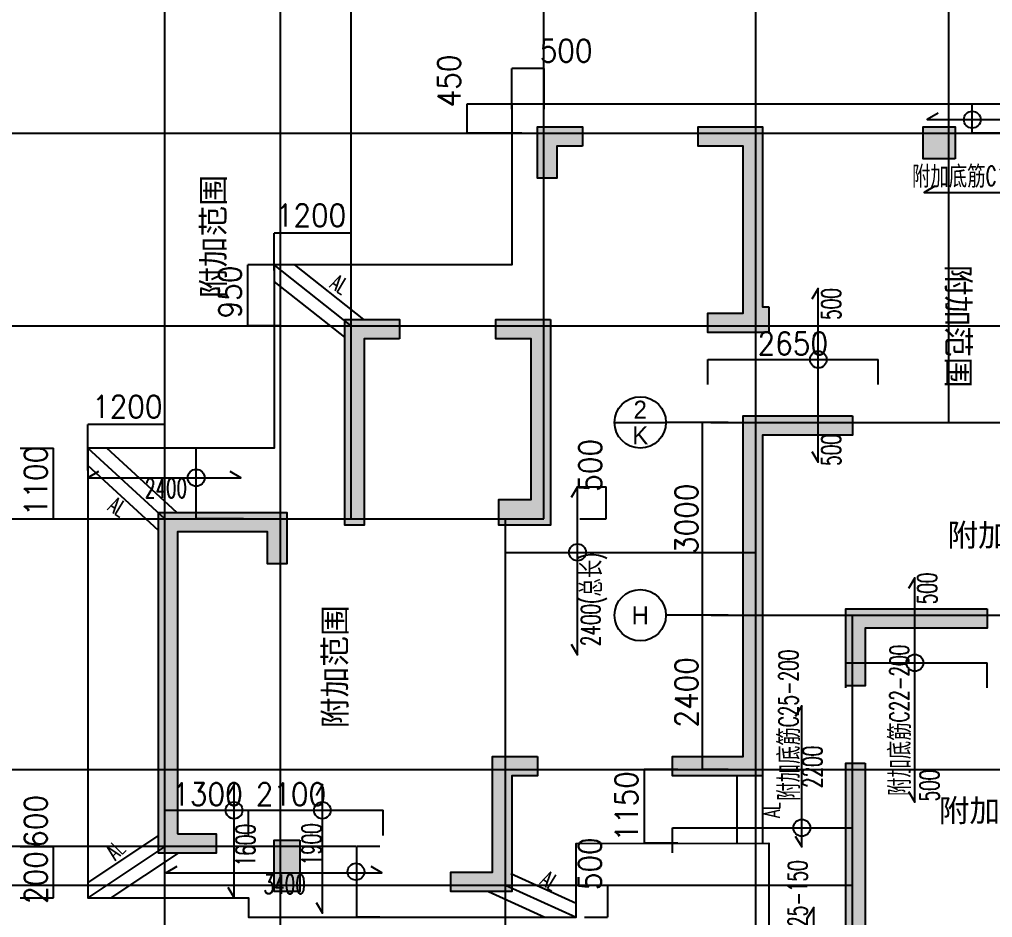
# Model space of a CAD drawing. Extents: x 628064 to 789462, y -248497 to 145317.
# Drawn here: x 667534 to 682678, y -58860 to -44885 of the extents above; entities that cross this region are included whole.
import ezdxf
from ezdxf.enums import TextEntityAlignment as Align

# ---------------------------------------------------------------- set-up
doc = ezdxf.new("R2010")
doc.units = 0
doc.header["$LTSCALE"] = 100
for name, color, linetype in [('1508', 2, 'Continuous'), ('AXIS', 3, 'Continuous'), ('DIM', 3, 'Continuous'), ('dim-wall', 7, 'Continuous'), ('dote', 253, 'Continuous'), ('HATCH', 254, 'Continuous'), ('板底钢筋', 24, 'Continuous'), ('柱', 2, 'Continuous'), ('梁__实线', 4, 'Continuous'), ('楼板负筋文字', 7, 'Continuous'), ('砼墙', 3, 'Continuous')]:
    doc.layers.add(name, color=color, linetype=linetype)
doc.styles.add('cadreader_textstyle', font='cadreader_textstyle')
doc.styles.get("Standard").update_dxf_attribs({"font": 'standard'})
doc.dimstyles.get("Standard").update_dxf_attribs({"dimtxt": 351, "dimasz": 0.18, "dimexe": 0.18, "dimexo": 0.0625, "dimgap": 0.09, "dimtad": 0, "dimtoh": 1, "dimdec": 0, "dimzin": 0, "dimdsep": 46, "dimcen": 0.09, "dimadec": 0, "dimazin": 0, "dimtfac": 1, "dimtdec": 4, "dimtofl": 0, "dimtmove": 0, "dimatfit": 3, "dimfxl": 250, "dimtolj": 1, "dimtzin": 0, "dimarcsym": 0})

# ---------------------------------------------------------------- blocks, each defined once
blk = doc.blocks.new('*D691')
at = {"layer": 'dim-wall', "color": 0, "linetype": 'ByBlock', "lineweight": -2}
for p, q in [((668595.8094677622, -51905.81439873942), (668595.8094677622, -51186.42854049079)), ((669796.157093245, -51186.60854049079), (668595.8094677622, -51186.60854049079)), ((669796.157093245, -51905.81439873942), (669796.157093245, -51186.42854049079))]:
    blk.add_line(p, q, dxfattribs=at)
for points in [[(668595.8094677622, -51186.60854049079), (668595.9894677623, -51186.57856799544), (668595.9894677623, -51186.63851298615)], [(669796.157093245, -51186.60854049079), (669795.9770932449, -51186.63851298615), (669795.9770932449, -51186.57856799544)]]:
    blk.add_solid(points, dxfattribs=at)
at = {"layer": 'dim-wall', "color": 0, "linetype": 'Continuous', "lineweight": -2, "insert": (669212.5038615846, -50911.10854049079), "char_height": 351, "width": 807.299999999999, "attachment_point": 5}
blk.add_mtext('1200', dxfattribs=at)
blk = doc.blocks.new('*D376')
at = {"layer": 'dim-wall', "color": 0, "linetype": 'ByBlock', "lineweight": -2}
for p, q in [((677777.818468593, -56555.17645719226), (677255.8206721473, -56555.17631458044)), ((677256.0006721474, -56555.17631462961), (677256.0003579719, -57705.14351594006)), ((677777.8181544174, -57705.1436585027), (677255.8203579718, -57705.14351589088))]:
    blk.add_line(p, q, dxfattribs=at)
for points in [[(677256.0006721474, -56555.17631462961), (677256.0306445935, -56555.3563146378), (677255.9706996029, -56555.35631462143)], [(677256.0003579719, -57705.14351594006), (677255.9703855257, -57704.96351593187), (677256.0303305164, -57704.96351594824)]]:
    blk.add_solid(points, dxfattribs=at)
at = {"layer": 'dim-wall', "color": 0, "linetype": 'Continuous', "lineweight": -2, "insert": (676980.5003579719, -57130.16005786445), "char_height": 351, "width": 801.4499999999991, "attachment_point": 5, "rotation": 89.99998434657077}
blk.add_mtext('1150', dxfattribs=at)
blk = doc.blocks.new('*D111')
at = {"layer": 'dim-wall', "color": 0, "linetype": 'ByBlock', "lineweight": -2}
for p, q in [((676329.8571099519, -58355.13304905631), (676687.0943743187, -58355.13304905631)), ((676686.9143743187, -58355.13304905631), (676686.9143743187, -58855.13304905631)), ((676329.8571099519, -58855.13304905631), (676687.0943743187, -58855.13304905631))]:
    blk.add_line(p, q, dxfattribs=at)
for points in [[(676686.9143743187, -58355.13304905631), (676686.9443468141, -58355.31304905631), (676686.8844018233, -58355.31304905631)], [(676686.9143743187, -58855.13304905631), (676686.8844018233, -58854.95304905631), (676686.9443468141, -58854.95304905631)]]:
    blk.add_solid(points, dxfattribs=at)
at = {"layer": 'dim-wall', "color": 0, "linetype": 'Continuous', "lineweight": -2, "insert": (676411.4143743187, -58023.54304905631), "char_height": 351, "width": 663.0000000000007, "attachment_point": 5, "rotation": 90}
blk.add_mtext('500', dxfattribs=at)
blk = doc.blocks.new('*D161')
at = {"layer": 'dim-wall', "color": 0, "linetype": 'ByBlock', "lineweight": -2}
for p, q in [((667546.9633553554, -58355.18331181155), (668063.1335125235, -58355.4752043942)), ((668062.8405502891, -58555.23265932744), (668062.9535125523, -58355.47510260479)), ((667546.8503930923, -58554.94086853421), (668063.0205502603, -58555.23276111685))]:
    blk.add_line(p, q, dxfattribs=at)
for points in [[(668062.9535125523, -58355.47510260479), (668062.9833832534, -58355.65511952536), (668062.9234382723, -58355.65508562666)], [(668062.8405502891, -58555.23265932744), (668062.810679588, -58555.05264240687), (668062.8706245691, -58555.05267630557)]]:
    blk.add_solid(points, dxfattribs=at)
at = {"layer": 'dim-wall', "color": 0, "linetype": 'Continuous', "lineweight": -2, "insert": (667787.6410696631, -58237.02136576737), "char_height": 351, "width": 663.0000000000007, "attachment_point": 5, "rotation": 89.96759942231876}
blk.add_mtext('200', dxfattribs=at)
blk = doc.blocks.new('*D107')
at = {"layer": 'dim-wall', "color": 0, "linetype": 'ByBlock', "lineweight": -2}
for p, q in [((667547.1119663201, -57755.21015656804), (668063.3585747443, -57755.3380287972)), ((668063.0299637933, -58355.31111959293), (668063.1785747499, -57755.33798421192)), ((667546.9633553636, -58355.18329194904), (668063.2099637878, -58355.31116417821))]:
    blk.add_line(p, q, dxfattribs=at)
for points in [[(668063.1785747499, -57755.33798421192), (668063.208502659, -57755.51799163047), (668063.1485576702, -57755.51797678234)], [(668063.0299637933, -58355.31111959293), (668063.0000358842, -58355.13111217439), (668063.059980873, -58355.13112702252)]]:
    blk.add_solid(points, dxfattribs=at)
at = {"layer": 'dim-wall', "color": 0, "linetype": 'Continuous', "lineweight": -2, "insert": (667787.7027244469, -57363.72253112508), "char_height": 351, "width": 651.2999999999993, "attachment_point": 5, "rotation": 89.98580806386043}
blk.add_mtext('600', dxfattribs=at)
blk = doc.blocks.new('*D455')
at = {"layer": 'dim-wall', "color": 0, "linetype": 'ByBlock', "lineweight": -2}
for p, q in [((675353.5564966145, -46205.52453195443), (674495.7835977152, -46205.52453195443)), ((674495.9635977153, -46205.52453195443), (674495.9635977153, -46655.52453195443)), ((675353.5564966145, -46655.52453195443), (674495.7835977152, -46655.52453195443))]:
    blk.add_line(p, q, dxfattribs=at)
for points in [[(674495.9635977153, -46205.52453195443), (674495.9935702106, -46205.70453195443), (674495.9336252199, -46205.70453195443)], [(674495.9635977153, -46655.52453195443), (674495.9336252199, -46655.34453195443), (674495.9935702106, -46655.34453195443)]]:
    blk.add_solid(points, dxfattribs=at)
at = {"layer": 'dim-wall', "color": 0, "linetype": 'Continuous', "lineweight": -2, "insert": (674220.4635977153, -45843.08453195442), "char_height": 351, "width": 674.6999999999998, "attachment_point": 5, "rotation": 90}
blk.add_mtext('450', dxfattribs=at)
blk = doc.blocks.new('*D528')
at = {"layer": 'dim-wall', "color": 0, "linetype": 'ByBlock', "lineweight": -2}
for p, q in [((671496.4723600325, -48791.00539571641), (671496.4728582031, -48208.75071675449)), ((672696.1441475337, -48208.93174317985), (671496.4728580491, -48208.93071675449)), ((672696.1436495171, -48791.00642214177), (672696.1441476877, -48208.75174317985))]:
    blk.add_line(p, q, dxfattribs=at)
for points in [[(671496.4728580491, -48208.93071675449), (671496.6528580748, -48208.90074441313), (671496.6528580234, -48208.96068940386)], [(672696.1441475337, -48208.93174317985), (672695.964147508, -48208.9617155212), (672695.9641475594, -48208.90177053048)]]:
    blk.add_solid(points, dxfattribs=at)
at = {"layer": 'dim-wall', "color": 0, "linetype": 'Continuous', "lineweight": -2, "insert": (672071.6797176767, -47933.43071675405), "char_height": 351, "width": 807.299999999999, "attachment_point": 5, "rotation": 359.9999509783709}
blk.add_mtext('1200', dxfattribs=at)
blk = doc.blocks.new('*D213')
at = {"layer": 'dim-wall', "color": 0, "linetype": 'ByBlock', "lineweight": -2}
for p, q in [((671600.518737871, -48704.35608849383), (671085.9672865212, -48704.35608849383)), ((671086.1472865213, -49654.57848618848), (671086.1472865213, -48704.35608849383)), ((671600.518737871, -49654.57848618848), (671085.9672865212, -49654.57848618848))]:
    blk.add_line(p, q, dxfattribs=at)
for points in [[(671086.1472865213, -48704.35608849383), (671086.1772590167, -48704.53608849383), (671086.1173140259, -48704.53608849383)], [(671086.1472865213, -49654.57848618848), (671086.1173140259, -49654.39848618848), (671086.1772590167, -49654.39848618848)]]:
    blk.add_solid(points, dxfattribs=at)
at = {"layer": 'dim-wall', "color": 0, "linetype": 'Continuous', "lineweight": -2, "insert": (670810.6472865214, -49127.04483220854), "char_height": 351, "width": 651.2999999999993, "attachment_point": 5, "rotation": 90}
blk.add_mtext('950', dxfattribs=at)
blk = doc.blocks.new('*D605')
at = {"layer": 'dim-wall', "color": 0, "linetype": 'ByBlock', "lineweight": -2}
for p, q in [((667546.9406114051, -51555.15297000944), (668063.3511327496, -51555.21404888722)), ((668063.0410240686, -52655.25867225242), (668063.1711327508, -51555.21402759758)), ((667546.8105027229, -52655.19761466428), (668063.2210240674, -52655.25869354207))]:
    blk.add_line(p, q, dxfattribs=at)
for points in [[(668063.1711327508, -51555.21402759758), (668063.2010839563, -51555.39403114134), (668063.141138966, -51555.3940240513)], [(668063.0410240686, -52655.25867225242), (668063.0110728631, -52655.07866870866), (668063.0710178535, -52655.0786757987)]]:
    blk.add_solid(points, dxfattribs=at)
at = {"layer": 'dim-wall', "color": 0, "linetype": 'Continuous', "lineweight": -2, "insert": (667787.5956394486, -52066.81033558752), "char_height": 351, "width": 801.4499999999991, "attachment_point": 5, "rotation": 89.9932232947364}
blk.add_mtext('1100', dxfattribs=at)
blk = doc.blocks.new('*D23')
at = {"layer": 'dim-wall', "color": 0, "linetype": 'ByBlock', "lineweight": -2}
for p, q in [((675197.6650771602, -46279.88414060056), (675197.6650771602, -45647.62946163815)), ((675697.50518463, -45647.80946163815), (675197.6650771602, -45647.80946163815)), ((675697.50518463, -46279.88414060056), (675697.50518463, -45647.62946163815))]:
    blk.add_line(p, q, dxfattribs=at)
for points in [[(675197.6650771602, -45647.80946163815), (675197.8450771603, -45647.77948914279), (675197.8450771603, -45647.83943413351)], [(675697.50518463, -45647.80946163815), (675697.32518463, -45647.83943413351), (675697.32518463, -45647.77948914279)]]:
    blk.add_solid(points, dxfattribs=at)
at = {"layer": 'dim-wall', "color": 0, "linetype": 'Continuous', "lineweight": -2, "insert": (676042.0283430549, -45372.30946163815), "char_height": 351, "width": 663.0000000000007, "attachment_point": 5}
blk.add_mtext('500', dxfattribs=at)
blk = doc.blocks.new('*D323')
at = {"layer": 'DIM', "color": 0, "linetype": 'ByBlock', "lineweight": -2}
for p, q in [((678562.2956882247, -54155.27113016904), (678163.3305468885, -54155.26607613861)), ((678163.4801433944, -56555.3177721666), (678163.5105468885, -54155.26607841882)), ((678562.3302273167, -56555.3228247395), (678163.3001433945, -56555.31776988639))]:
    blk.add_line(p, q, dxfattribs=at)
for points in [[(678163.5105468885, -54155.26607841882), (678163.5405171036, -54155.44607879849), (678163.4805721128, -54155.44607803912)], [(678163.4801433944, -56555.3177721666), (678163.4501731793, -56555.13777178693), (678163.5101181701, -56555.1377725463)]]:
    blk.add_solid(points, dxfattribs=at)
at = {"layer": 'DIM', "color": 0, "linetype": 'Continuous', "lineweight": -2, "insert": (677913.4953451614, -55355.28875833025), "char_height": 351, "width": 918.4499999999996, "attachment_point": 5, "rotation": 89.99927418567933}
blk.add_mtext('2400', dxfattribs=at)
blk = doc.blocks.new('*D745')
at = {"layer": 'DIM', "color": 0, "linetype": 'ByBlock', "lineweight": -2}
for p, q in [((678562.3094044453, -51155.54497997771), (678163.3685471135, -51155.53992625491)), ((678163.5105470335, -54155.26607841882), (678163.5485471134, -51155.53992853512)), ((678562.2956882247, -54155.27113016904), (678163.3305470336, -54155.26607613861))]:
    blk.add_line(p, q, dxfattribs=at)
for points in [[(678163.5485471134, -51155.53992853512), (678163.5785173286, -51155.7199289148), (678163.5185723378, -51155.71992815542)], [(678163.5105470335, -54155.26607841882), (678163.4805768183, -54155.08607803914), (678163.5405218091, -54155.08607879852)]]:
    blk.add_solid(points, dxfattribs=at)
at = {"layer": 'DIM', "color": 0, "linetype": 'Continuous', "lineweight": -2, "insert": (677913.5295470936, -52655.39983651452), "char_height": 351, "width": 912.5999999999997, "attachment_point": 5, "rotation": 89.9992741856784}
blk.add_mtext('3000', dxfattribs=at)
blk = doc.blocks.new('*D499')
at = {"layer": 'dim-wall', "color": 0, "linetype": 'ByBlock', "lineweight": -2}
for p, q in [((671019.3874841076, -51555.68197408638), (670283.6975510957, -51555.68197408638)), ((670283.8775510958, -52655.68187871895), (670283.8775510958, -51555.68197408638)), ((671019.3874841076, -52655.68187871895), (670283.6975510957, -52655.68187871895))]:
    blk.add_line(p, q, dxfattribs=at)
for points in [[(670283.8775510958, -51555.68197408638), (670283.9075235912, -51555.86197408638), (670283.8475786004, -51555.86197408638)], [(670283.8775510958, -52655.68187871895), (670283.8475786004, -52655.50187871895), (670283.9075235912, -52655.50187871895)]]:
    blk.add_solid(points, dxfattribs=at)
at = {"layer": 'dim-wall', "color": 0, "linetype": 'Continuous', "lineweight": -2, "insert": (670570.2905688221, -48263.44490484789), "char_height": 351, "width": 6518.069999999988, "attachment_point": 5, "rotation": 90}
blk.add_mtext('\\A1;\\A1;\\A1;\\A1;\\A1;\\A1;附加范围', dxfattribs=at)
blk = doc.blocks.new('*D154')
at = {"layer": 'dim-wall', "color": 0, "linetype": 'ByBlock', "lineweight": -2}
for p, q in [((673144.2591259464, -57754.66703560151), (672778.4254177067, -57754.66703560151)), ((672778.6054177068, -57754.66703560151), (672778.6054177068, -58855.15731015545)), ((673144.2591259464, -58855.15731015545), (672778.4254177067, -58855.15731015545))]:
    blk.add_line(p, q, dxfattribs=at)
for points in [[(672778.6054177068, -57754.66703560151), (672778.6353902022, -57754.84703560151), (672778.5754452114, -57754.84703560151)], [(672778.6054177068, -58855.15731015545), (672778.5754452114, -58854.97731015545), (672778.6353902022, -58854.97731015545)]]:
    blk.add_solid(points, dxfattribs=at)
at = {"layer": 'dim-wall', "color": 0, "linetype": 'Continuous', "lineweight": -2, "insert": (672463.1701012905, -54956.71703560148), "char_height": 351, "width": 5595.719999999988, "attachment_point": 5, "rotation": 90}
blk.add_mtext('\\A1;\\A1;\\A1;\\A1;\\A1;附加范围', dxfattribs=at)
blk = doc.blocks.new('*D552')
at = {"layer": 'dim-wall', "color": 0, "linetype": 'ByBlock', "lineweight": -2}
for p, q in [((669796.1571372411, -57581.41435785289), (669796.1571372411, -57191.06363000801)), ((669796.1571372411, -57191.24363000801), (671096.153148981, -57191.24363000801)), ((671096.153148981, -57581.41435785289), (671096.153148981, -57191.06363000801))]:
    blk.add_line(p, q, dxfattribs=at)
for points in [[(669796.1571372411, -57191.24363000801), (669796.3371372411, -57191.21365751265), (669796.3371372411, -57191.27360250337)], [(671096.153148981, -57191.24363000801), (671095.973148981, -57191.27360250337), (671095.973148981, -57191.21365751265)]]:
    blk.add_solid(points, dxfattribs=at)
at = {"layer": 'dim-wall', "color": 0, "linetype": 'Continuous', "lineweight": -2, "insert": (670459.9033572151, -56941.24363000801), "char_height": 351, "width": 807.299999999999, "attachment_point": 5}
blk.add_mtext('1300', dxfattribs=at)
blk = doc.blocks.new('*D232')
at = {"layer": 'dim-wall', "color": 0, "linetype": 'ByBlock', "lineweight": -2}
for p, q in [((675096.1368456592, -53567.64954608198), (675096.1368456592, -53177.29881823711)), ((675096.1368456592, -53177.47881823711), (678996.1535309169, -53177.47881823711)), ((678996.1535309169, -53567.64954608198), (678996.1535309169, -53177.29881823711))]:
    blk.add_line(p, q, dxfattribs=at)
for points in [[(675096.1368456592, -53177.47881823711), (675096.3168456593, -53177.44884574175), (675096.3168456593, -53177.50879073247)], [(678996.1535309169, -53177.47881823711), (678995.9735309168, -53177.50879073247), (678995.9735309168, -53177.44884574175)]]:
    blk.add_solid(points, dxfattribs=at)
at = {"layer": 'dim-wall', "color": 0, "linetype": 'Continuous', "lineweight": -2, "insert": (682932.1465516059, -52927.47881823711), "char_height": 351, "width": 7440.419999999987, "attachment_point": 5}
blk.add_mtext('\\A1;\\A1;\\A1;\\A1;\\A1;\\A1;\\A1;附加范围', dxfattribs=at)
blk = doc.blocks.new('*D723')
at = {"layer": 'dim-wall', "color": 0, "linetype": 'ByBlock', "lineweight": -2}
for p, q in [((677696.1400881518, -57854.1420057406), (677696.1400881518, -57463.79127789573)), ((677696.1400881518, -57463.97127789573), (680496.1364641894, -57463.97127789573)), ((680496.1364641894, -57854.1420057406), (680496.1364641894, -57463.79127789573))]:
    blk.add_line(p, q, dxfattribs=at)
for points in [[(677696.1400881518, -57463.97127789573), (677696.3200881518, -57463.94130540037), (677696.3200881518, -57464.00125039109)], [(680496.1364641894, -57463.97127789573), (680495.9564641893, -57464.00125039109), (680495.9564641893, -57463.94130540037)]]:
    blk.add_solid(points, dxfattribs=at)
at = {"layer": 'dim-wall', "color": 0, "linetype": 'Continuous', "lineweight": -2, "insert": (682796.3137660193, -57213.97127789573), "char_height": 351, "width": 6518.069999999988, "attachment_point": 5}
blk.add_mtext('\\A1;\\A1;\\A1;\\A1;\\A1;\\A1;附加范围', dxfattribs=at)
blk = doc.blocks.new('*D738')
at = {"layer": 'dim-wall', "color": 0, "linetype": 'ByBlock', "lineweight": -2}
for p, q in [((678246.1385618316, -50567.64954608201), (678246.1385618316, -50177.29881823711)), ((678246.1385618316, -50177.47881823711), (680896.1385618316, -50177.47881823711)), ((680896.1385618316, -50567.64954608201), (680896.1385618316, -50177.29881823711))]:
    blk.add_line(p, q, dxfattribs=at)
for points in [[(678246.1385618316, -50177.47881823711), (678246.3185618316, -50177.44884574175), (678246.3185618316, -50177.50879073247)], [(680896.1385618316, -50177.47881823711), (680895.9585618315, -50177.50879073247), (680895.9585618315, -50177.44884574175)]]:
    blk.add_solid(points, dxfattribs=at)
at = {"layer": 'dim-wall', "color": 0, "linetype": 'Continuous', "lineweight": -2, "insert": (679568.9098925338, -49927.47881823711), "char_height": 351, "width": 906.7499999999995, "attachment_point": 5}
blk.add_mtext('2650', dxfattribs=at)
blk = doc.blocks.new('*D370')
at = {"layer": 'dim-wall', "color": 0, "linetype": 'ByBlock', "lineweight": -2}
for p, q in [((680395.9859743823, -55287.56634969572), (680395.9859743823, -54897.21562185081)), ((680395.9859743823, -54897.39562185081), (682596.0241213549, -54897.39562185079)), ((682596.0241213549, -55287.5663496957), (682596.0241213549, -54897.21562185079))]:
    blk.add_line(p, q, dxfattribs=at)
for points in [[(680395.9859743823, -54897.39562185081), (680396.1659743823, -54897.36564935545), (680396.1659743823, -54897.42559434617)], [(682596.0241213549, -54897.39562185079), (682595.8441213549, -54897.42559434615), (682595.8441213549, -54897.36564935543)]]:
    blk.add_solid(points, dxfattribs=at)
at = {"layer": 'dim-wall', "color": 0, "linetype": 'Continuous', "lineweight": -2, "insert": (686853.1714463393, -54647.39562185074), "char_height": 351, "width": 7440.419999999987, "attachment_point": 5}
blk.add_mtext('\\A1;\\A1;\\A1;\\A1;\\A1;\\A1;\\A1;附加范围', dxfattribs=at)
blk = doc.blocks.new('*D539')
at = {"layer": 'dim-wall', "color": 0, "linetype": 'ByBlock', "lineweight": -2}
for p, q in [((683099.3853221094, -46204.68178430519), (682362.8484612111, -46204.68178430557)), ((682363.0284612114, -46655.19190872769), (682363.0284612111, -46204.68178430557)), ((683099.3853221097, -46655.19190872731), (682362.8484612113, -46655.19190872769))]:
    blk.add_line(p, q, dxfattribs=at)
for points in [[(682363.0284612111, -46204.68178430557), (682363.0584337065, -46204.86178430557), (682362.9984887157, -46204.86178430557)], [(682363.0284612114, -46655.19190872769), (682362.998488716, -46655.01190872769), (682363.0584337068, -46655.01190872769)]]:
    blk.add_solid(points, dxfattribs=at)
at = {"layer": 'dim-wall', "color": 0, "linetype": 'Continuous', "lineweight": -2, "insert": (682127.4377427456, -49659.1276943705), "char_height": 351, "width": 7440.419999999987, "attachment_point": 5, "rotation": 270.0000000000296}
blk.add_mtext('\\A1;\\A1;\\A1;\\A1;\\A1;\\A1;\\A1;附加范围', dxfattribs=at)
blk = doc.blocks.new('*D381')
at = {"layer": 'DIM', "color": 0, "linetype": 'ByBlock', "lineweight": -2}
for p, q in [((676252.6598664764, -52155.9794319387), (676667.2449060505, -52155.9794319387)), ((676667.0649060505, -52655.68087857213), (676667.0649060505, -52155.9794319387)), ((676252.6598664764, -52655.68087857213), (676667.2449060505, -52655.68087857213))]:
    blk.add_line(p, q, dxfattribs=at)
for points in [[(676667.0649060505, -52155.9794319387), (676667.0948785458, -52156.1594319387), (676667.034933555, -52156.1594319387)], [(676667.0649060505, -52655.68087857213), (676667.034933555, -52655.50087857213), (676667.0948785458, -52655.50087857213)]]:
    blk.add_solid(points, dxfattribs=at)
at = {"layer": 'DIM', "color": 0, "linetype": 'Continuous', "lineweight": -2, "insert": (676417.0649060503, -51824.38943193859), "char_height": 351, "width": 663.0000000000007, "attachment_point": 5, "rotation": 90}
blk.add_mtext('500', dxfattribs=at)
blk = doc.blocks.new('*D604')
at = {"layer": 'dim-wall', "color": 0, "linetype": 'ByBlock', "lineweight": -2}
for p, q in [((671096.153148981, -57581.41435785289), (671096.153148981, -57191.06363000801)), ((671096.153148981, -57191.24363000801), (673196.2665703597, -57191.24363000801)), ((673196.2665703597, -57581.41435785289), (673196.2665703597, -57191.06363000801))]:
    blk.add_line(p, q, dxfattribs=at)
for points in [[(671096.153148981, -57191.24363000801), (671096.3331489811, -57191.21365751265), (671096.3331489811, -57191.27360250337)], [(673196.2665703597, -57191.24363000801), (673196.0865703597, -57191.27360250337), (673196.0865703597, -57191.21365751265)]]:
    blk.add_solid(points, dxfattribs=at)
at = {"layer": 'dim-wall', "color": 0, "linetype": 'Continuous', "lineweight": -2, "insert": (671759.899368955, -56941.24363000801), "char_height": 351, "width": 906.7499999999995, "attachment_point": 5}
blk.add_mtext('2100', dxfattribs=at)

msp = doc.modelspace()

# ---------------------------------------------------------------- hatches: boundary and pattern name
at = {"layer": 'HATCH'}
h = msp.add_hatch(color=254, dxfattribs=at)
h.paths.add_polyline_path([(669996.1374178638, -57555.69818654977), (670596.1351290453, -57555.69208303414), (670596.1377993334, -57855.69208303414), (669696.1374178638, -57855.70123830757), (669696.1374178638, -52555.72488943062), (670496.1374178637, -52555.72488943062), (671096.1374178637, -52555.72488943062), (671696.1370363939, -52555.72488943062), (671696.1370363939, -53355.6829277607), (671396.1370363939, -53355.68292776073), (671396.1370363939, -52855.65164724312), (671096.1374178637, -52855.65164724312), (670496.1374178637, -52855.65164724309), (669996.1374178638, -52855.65164724312)], flags=0)
h.paths.add_polyline_path([(698396.1629763354, -49754.84216848341), (698096.1629763354, -49754.84216848341), (697996.1599245775, -49754.84331289259), (697996.1575812869, -49354.84334019213), (698096.1629763354, -49354.84216848339), (698096.1519359965, -46855.31927675433), (697596.1629763354, -46855.32148519481), (697596.1629763354, -46555.32148519482), (698096.1506109128, -46555.32148519482), (698096.1479617424, -45955.55170255066), (698896.159925055, -45955.54731565626), (698896.159925055, -46255.54731565626), (698396.1479617424, -46255.55170255069)], flags=0)
h.paths.add_polyline_path([(683696.0027590503, -51055.6226555439), (684495.9691897144, -51055.6226555439), (684495.9859743823, -54255.30985036813), (684195.9783449877, -54255.30985036813), (684196.0302248705, -51355.4632011982), (683696.0027590503, -51355.31023183784)], flags=0)
h.paths.add_polyline_path([(685495.9859743823, -51055.31023183785), (686596.1355105151, -51055.31023183785), (686596.1355105151, -51355.31023183784), (685795.9859743823, -51355.31023183784), (685795.9859743823, -51955.46472707714), (688696.0515871752, -51955.42886892281), (691396.2880984057, -51955.39682546578), (691396.2880984057, -51355.31023183784), (690596.1355105151, -51355.31023183784), (690596.1355105151, -51055.31023183785), (691696.2880984057, -51055.31023183785), (691696.2880984057, -52255.39224782906), (688696.0515871752, -52255.42886892281), (688696.0515871752, -56655.51813283882), (688496.0515871752, -56655.51813283886), (688496.0515871752, -52255.43192068062), (685495.9859743823, -52255.46854177437)], flags=0)
h.paths.add_polyline_path([(682096.1400881518, -47055.5780235859), (681596.1400881518, -47055.57802358592), (681596.1400881518, -46555.57811895333), (682096.1400881518, -46555.57811895333)], flags=0)
h.paths.add_polyline_path([(673446.1477175464, -49855.08783498726), (672896.137036394, -49855.25110403023), (672896.137036394, -52755.66642674577), (672596.137036394, -52755.66642674574), (672596.137036394, -49555.33998647652), (673446.1423769702, -49555.08783498726)], flags=0)
h.paths.add_polyline_path([(692696.1629763354, -51055.31023183785), (693496.2880984056, -51055.31023183785), (693496.2880984056, -51355.31023183784), (692996.1629763354, -51355.31023183784), (692996.2301150073, -54255.01001516304), (692696.2362185228, -54255.01230398141)], flags=0)
h.paths.add_polyline_path([(695096.1355105151, -47055.40540853463), (695096.1355105151, -46555.40540853462), (695596.1355105151, -46555.40540853462), (695596.1355105151, -47055.40540853463)], flags=0)
h.paths.add_polyline_path([(679196.137036394, -49355.15039602245), (679196.137036394, -49755.14162221874), (679096.1370363939, -49755.14162221874), (678246.1385618316, -49755.13933340035), (678246.1332216967, -49455.15039602245), (678796.1370363941, -49455.15039602242), (678796.1370363941, -46855.31118551219), (678096.1324586645, -46855.324727897), (678096.1324586645, -46555.324727897), (679096.1370363939, -46555.3112808796), (679096.1370363939, -49355.15039602245)], flags=0)
h.paths.add_polyline_path([(686096.137036394, -49155.31023183785), (686096.1065188159, -46555.7768646809), (688696.0515871752, -46555.49944082222), (691096.1095705737, -46555.66700139962), (691096.1095705737, -49155.30718008004), (690396.1355105152, -49155.31023183785), (690396.1355105152, -48955.31023183785), (690896.1095705738, -48955.30794301952), (690896.1095705738, -46755.29754796944), (688696.0515871752, -46755.49944082223), (688696.0515871752, -48955.30908742867), (689296.1355105152, -48955.31023183788), (689296.1355105152, -49155.31023183785), (688696.0515871752, -49155.30870595894), (687896.1355105151, -49155.30908742867), (687896.1355105151, -48955.30908742867), (688496.0515871752, -48955.30870595894), (688496.0515871752, -46755.49934545479), (686296.1110961937, -46755.29001394234), (686296.1339846362, -48955.31023183785), (686796.1355105151, -48955.30985036812), (686796.1355105151, -49155.30985036812)], flags=0)
h.paths.add_polyline_path([(684196.1355105151, -46955.31347433044), (684196.1355105151, -46555.31347433052), (684696.135510515, -46555.31347433052), (684696.135510515, -43855.54474035226), (685696.135510515, -43855.53758779488), (685696.135510515, -44055.53758779488), (684896.135510515, -44055.54321447334), (684896.135510515, -46555.31347433052), (684896.135510515, -46955.31347433055)], flags=0)
h.paths.add_polyline_path([(680495.9859743823, -51055.31023183785), (680495.9859743823, -51355.31023183784), (679096.1370363939, -51355.31023183784), (679096.1370363939, -56655.65241018257), (677696.1400881518, -56655.66766897164), (677696.1377993335, -56355.66766897166), (678796.1370363941, -56355.65393606148), (678795.8557073828, -51055.3102464936)], flags=0)
h.paths.add_polyline_path([(682596.0210695972, -54055.30985036812), (682596.0241213549, -54355.30985036815), (680695.9859743823, -54355.30985036815), (680695.9859743823, -55255.63431612058), (680395.9859743823, -55255.63431612058), (680395.9859743823, -54055.30985036812)], flags=0)
h.paths.add_polyline_path([(680695.9859743823, -56455.63431325866), (680695.9859743823, -59955.14276662789), (681246.1568728196, -59955.14276662789), (681246.1171999682, -60255.3090874287), (680395.9859743823, -60255.14276662788), (680395.9859743823, -56455.63431325875)], flags=0)
h.paths.add_polyline_path([(687196.1141482104, -56355.5478874775), (687496.1141482105, -56355.5478874775), (687496.1141482105, -59655.51660695992), (686446.1156740893, -59655.52728811227), (686446.1126223315, -59355.48151174508), (687196.1141482104, -59355.48151174508)], flags=0)
h.paths.add_polyline_path([(675796.137036394, -49555.25530019722), (675796.137036394, -52355.6455437275), (675796.137036394, -52755.6455437275), (674996.137036394, -52755.64554372753), (674996.137036394, -52355.64554372753), (675496.137036394, -52355.6455437275), (675496.137036394, -49855.20647207223), (674946.1614504565, -49855.04701772652), (674946.1614504565, -49555.04701772655)], flags=0)
h.paths.add_polyline_path([(676296.1095705737, -46855.47111669506), (675896.137036394, -46855.33683935128), (675896.137036394, -47355.31023183785), (675596.137036394, -47355.31023183785), (675596.137036394, -46555.28314748729), (676296.1645022143, -46555.47121206246)], flags=0)
h.paths.add_polyline_path([(692296.1461916674, -46955.31633535347), (692296.1461916674, -46555.31633535347), (692296.1461916674, -44055.46863714181), (691496.1492434253, -44055.50134817086), (691496.1416140307, -43855.50134817089), (692496.1461916675, -43855.46034017528), (692496.1461916676, -46555.31633535347), (692996.1446657886, -46555.31633535347), (692996.1446657886, -46955.31633535347)], flags=0)
h.paths.add_polyline_path([(689696.1355105151, -56355.52118459663), (689996.1355105151, -56355.52118459663), (689996.1355105151, -59355.48151174508), (690746.1339846363, -59355.48151174508), (690746.137036394, -59655.48151174507), (689696.1355105151, -59655.49371877635)], flags=0)
h.paths.add_polyline_path([(683896.0210695971, -58655.12903371773), (683896.0210695971, -59355.55322805367), (684646.0180178393, -59355.54559865914), (684646.0225954761, -59655.54559865914), (683896.0210695971, -59655.55322805367), (683896.0210695971, -60255.12140432323), (683046.0271731126, -60255.18091360054), (683046.0134402025, -59955.13513723336), (683596.0210695971, -59955.13513723336), (683596.0210695971, -59455.55475393257), (683596.0210695971, -58655.12903371773)], flags=0)
h.paths.add_polyline_path([(675596.1351637489, -56355.69437185101), (675596.1377993334, -56655.6943718525), (675196.137036394, -56655.69894948921), (675196.137036394, -58455.64172903023), (674246.1362734545, -58455.6508843037), (674246.1333390258, -58155.65088430401), (674896.1118593921, -58155.64325490949), (674896.1121582364, -56355.70123830609)], flags=0)
h.paths.add_polyline_path([(694596.3277712573, -54055.30985036812), (696796.2636843433, -54055.30985036812), (696796.2636843433, -55255.63431612058), (696496.2636843432, -55255.63431612058), (696496.2636843432, -54355.30985036815), (694596.3277712573, -54355.30985036815)], flags=0)
h.paths.add_polyline_path([(696696.2636843433, -51055.31023183785), (698396.1355105151, -51055.31023183788), (698396.1629763354, -54555.30985036816), (699496.1355105151, -54555.30985036816), (699496.1355105151, -54855.30985036812), (698096.1629763354, -54855.30985036812), (698096.1385622729, -51355.31023183784), (696696.2636843432, -51355.31023183784)], flags=0)
h.paths.add_polyline_path([(693296.2880984058, -58655.02832570992), (693596.2880984057, -58655.02832570992), (693596.2880984057, -59455.45252004586), (693596.2880984057, -59955.03900686227), (694146.300305437, -59955.11072317086), (694146.2758989492, -60255.01764455758), (693296.2880984057, -60255.01764455758), (693296.2880984057, -59655.45557180367), (692546.2911501636, -59655.4632011982), (692546.2850466479, -59355.4632011982), (693296.2880984057, -59355.45557180367)], flags=0)
h.paths.add_polyline_path([(671896.1370363939, -57655.6814018818), (671896.1370363939, -58455.6814018818), (671496.1370363941, -58455.6814018818), (671496.1370363941, -57655.6814018818)], flags=0)
h.paths.add_polyline_path([(696496.2636843434, -56455.63431612059), (696795.9823553312, -56455.63431612059), (696796.2636843433, -60255.3090874287), (695946.1995974291, -60255.30908742867), (695946.0744753589, -59955.30908742867), (696496.2636843432, -59955.3090874287)], flags=0)
h.paths.add_polyline_path([(701596.1355105151, -54555.30985036812), (702296.1355105151, -54555.30985036812), (702296.1355105151, -56355.37317434273), (702946.1355105151, -56355.3640190693), (702946.1355105151, -56655.3640190693), (701996.1355105151, -56655.37470022163), (701996.1355105151, -54855.30985036815), (701596.1355105151, -54855.30985036815)], flags=0)
h.paths.add_polyline_path([(701996.1355105151, -49354.79639211617), (702496.1355105151, -49354.79639211617), (702496.1355105151, -45955.44756093941), (703346.1263552418, -45955.37851491894), (703346.1446657885, -46255.3785149189), (702796.1355105151, -46255.43134847603), (702796.1355105151, -49354.79639211617), (702796.1355105151, -49754.7963921162), (701996.1355105151, -49754.7963921162)], flags=0)
h.paths.add_polyline_path([(704846.1477175464, -46255.3785149189), (704846.1233034839, -45955.3785149189), (705696.1751833668, -45955.28863111458), (705696.1751833668, -48955.30412832222), (706296.1355105151, -48955.30260244332), (706296.1355105151, -49655.30260244332), (705996.135510515, -49655.30260244332), (705996.135510515, -49255.3033653828), (705396.1751833668, -49255.30450979195), (705396.1751833668, -46255.30975500069)], flags=0)
h.paths.add_polyline_path([(705396.1751833668, -52455.45862356151), (705996.135510515, -52455.43573537791), (705996.135510515, -52055.43192068062), (706296.1355105151, -52055.43192068062), (706296.1355105151, -52755.45099416695), (705696.1751833668, -52755.45099416698), (705696.1751833668, -56655.32968679393), (704746.135510515, -56655.34265676461), (704746.135510515, -56355.34265676461), (705396.1751833668, -56355.33273855171)], flags=0)

# ---------------------------------------------------------------- linework, layer by layer
at = {"layer": '1508'}
msp.add_lwpolyline([(683196.1516231023, -46205.52453195443), (675196.153148981, -46205.52453195443), (675196.153148981, -48704.54663222006), (671496.153148981, -48705.1564136683), (671496.153148981, -51555.17357980603), (668596.1535304508, -51555.48638498178), (668596.1535304508, -58555.20257150524), (671096.153148981, -58555.18120920052), (671096.153148981, -58855.18120920055), (676196.153148981, -58855.12169992318), (676196.153148981, -57705.17894088898), (679196.0013240299, -57705.14001047002), (679196.0013240299, -61704.41979562631), (684296.0371821842, -61704.56170236459)], dxfattribs=at)
at = {"layer": 'AXIS'}
for p, q in [((678294.7607991293, -51155.54325140398), (677594.7607991295, -51155.54327427724)), ((678294.9253377236, -54155.27657121897), (677594.9253377236, -54155.27659409223))]:
    msp.add_line(p, q, dxfattribs=at)
at = {"layer": 'AXIS', "linetype": 'Continuous'}
msp.add_lwpolyline([(676794.75, -51155.54296875), (677594.75, -51155.54296875)], dxfattribs=at)
for centre in [(677194.7607991293, -51155.54328734765), (677194.9253377236, -54155.27659409223)]:
    msp.add_circle(centre, 400, dxfattribs=at)
at = {"layer": 'dim-wall'}
for centre in [(682362.1802688669, -46444.23832227776), (679966.6182280614, -50177.47881823711), (670283.8775510958, -52016.78410559537), (676218.347341884, -53177.47881823711), (681467.9933689451, -54897.39562185079), (670873.3534105187, -57191.24363143777), (672247.6862667332, -57191.24363143777), (679709.7596772983, -57463.97127789573), (672771.0385881157, -58147.0059845249)]:
    msp.add_circle(centre, 131.2231493291579, dxfattribs=at)
at = {"layer": 'dote', "color": 253, "linetype": 'Continuous'}
for p, q in [((669796.1583987087, -62223.01030617527), (669796.15352975, -41525.30589323927)), ((671596.1535303637, -62455.19190868322), (671596.1535303637, -41525.30589323927)), ((672696.1370363941, -52655.67072072945), (672696.1535305044, -41525.30589323927)), ((675696.1370363192, -52655.68087857216), (675696.1535305639, -41525.30589323927)), ((678996.1535309169, -61677.81723508058), (678996.1535309169, -41525.30589323927)), ((681996.1400881519, -51155.36085660458), (681996.1535309504, -41525.30589323927)), ((667093.3501339534, -46655.19190872227), (698196.1535302663, -46655.19190873199)), ((672696.1421708995, -49655.12467632623), (671496.153148981, -48705.1564136683)), ((667393.3501339535, -49655.1919157615), (684295.9859743823, -49654.97759023628)), ((678296.1355108446, -51155.54323741968), (699032.1609623546, -51155.54329623663)), ((669796.1559732099, -52655.28106687992), (668596.1535304508, -51555.48638498178)), ((667393.3501339535, -52655.1919157629), (675696.1370366453, -52655.49997341563)), ((675096.1535274095, -62455.19190868339), (675096.137036394, -52655.64554372749)), ((678296.300049439, -54155.2765572347), (699015.733561987, -54155.27661129873)), ((680496.1535308992, -62455.19190868339), (680495.9859743823, -54155.28487857081)), ((667393.3504422487, -56555.17990477435), (708360.5112391132, -56555.19190868234)), ((672766.9947115898, -57755.68178335152), (667393.3501339535, -57755.19189026736)), ((669796.1572661352, -57755.41094431526), (668596.1535304508, -58555.20257150524)), ((667393.3501339535, -58355.19190865528), (680495.9859743823, -58355.58221975289)), ((675096.146628174, -58355.42136530744), (676196.153148981, -58855.12169992318))]:
    msp.add_line(p, q, dxfattribs=at)
at = {"layer": '板底钢筋'}
for points in [[(681829.385448594, -46344.23832227726), (681662.7182733007, -46444.23832227776), (686650.3262427329, -46444.23832227801), (686483.6590674404, -46344.23832227775)], [(681778.6552366617, -47478.60411081803), (681611.9880613687, -47578.60411081852), (684797.1020662964, -47578.60411081861), (684630.4348910038, -47478.60411081835)], [(679866.2880122293, -51606.41092511016), (679966.2880122297, -51773.07810040319), (679966.2880122297, -49071.0311269293), (679866.2880122295, -49237.69830222186)], [(668762.804124208, -51916.78277611718), (668596.1369489148, -52016.78277611767), (670978.4069180355, -52016.78277611767), (670811.7397427429, -51916.78277611741)], [(676118.0171260521, -54606.41092511016), (676218.0171260526, -54773.07810040318), (676218.0171260526, -52157.97943193869), (676118.0171260523, -52324.64660723126)], [(681367.663153113, -56899.48173038542), (681467.6631531134, -57066.14890567845), (681467.6631531137, -53571.68003797833), (681367.6631531134, -53738.3472132709)], [(679608.4753453218, -57595.29688212639), (679708.4753453223, -57761.96405741941), (679708.4753453223, -55566.78760732285), (679608.475345322, -55733.45478261542)], [(670777.0172765035, -58389.01479879336), (670877.0172765038, -58555.68197408638), (670877.0172765038, -56792.25959250278), (670777.0172765036, -56958.92676779535)], [(672151.3501327182, -58626.95714895322), (672251.3501327184, -58793.62432424625), (672251.3501327184, -56792.25959250278), (672151.3501327182, -56958.92676779535)], [(669983.1589304068, -58064.52078341064), (669816.4917551138, -58164.52078341113), (673171.9875324412, -58164.52078341125), (673005.3203571487, -58064.52078341099)], [(679794.9726061613, -61519.22440003953), (679894.9726061618, -61685.89157533255), (679894.9726061618, -58704.62968340353), (679794.9726061617, -58871.29685869609)]]:
    msp.add_lwpolyline(points, dxfattribs=at)
at = {"layer": '柱'}
for points in [[(682096.1400881518, -47055.5780235859), (681596.1400881518, -47055.57802358592), (681596.1400881518, -46555.57811895333), (682096.1400881518, -46555.57811895333)], [(671896.1370363939, -57655.6814018818), (671896.1370363939, -58455.6814018818), (671496.1370363941, -58455.6814018818), (671496.1370363941, -57655.6814018818)]]:
    msp.add_lwpolyline(points, close=True, dxfattribs=at)
at = {"layer": '梁__实线', "linetype": 'Continuous'}
for p, q in [((672892.2044804228, -49555.25215897313), (671818.3062117175, -48705.10332097611)), ((672596.137036394, -49831.04061241104), (671496.153148981, -48960.24116059049)), ((669983.5376482257, -52555.72488943062), (668892.1276074196, -51555.45446007303)), ((669696.1374178638, -52834.90499334642), (668596.1535304508, -51826.7766875665)), ((678696.137036394, -56655.54865041692), (678696.3107243392, -57705.14649518634)), ((679096.0171171152, -56655.58689512309), (679096.1039574941, -57705.14130688441)), ((669696.1374178638, -57581.72267523644), (668596.1535304508, -58314.85197895067)), ((670006.307837924, -57855.69808309222), (668956.7790946187, -58555.19948998749)), ((675178.8656965782, -58173.32920259214), (676196.153148981, -58635.45271799923)), ((674833.2082179913, -58455.64522661961), (675712.6011294841, -58855.12734224303))]:
    msp.add_line(p, q, dxfattribs=at)
at = {"layer": '砼墙'}
for points in [[(676296.1095705737, -46855.47111669506), (675896.137036394, -46855.33683935128), (675896.137036394, -47355.31023183785), (675596.137036394, -47355.31023183785), (675596.137036394, -46555.28314748729), (676296.1645022143, -46555.47121206246)], [(679196.137036394, -49355.15039602245), (679196.137036394, -49755.14162221874), (679096.1370363939, -49755.14162221874), (678246.1385618316, -49755.13933340035), (678246.1332216967, -49455.15039602245), (678796.1370363941, -49455.15039602242), (678796.1370363941, -46855.31118551219), (678096.1324586645, -46855.324727897), (678096.1324586645, -46555.324727897), (679096.1370363939, -46555.3112808796), (679096.1370363939, -49355.15039602245)], [(673446.1477175464, -49855.08783498726), (672896.137036394, -49855.25110403023), (672896.137036394, -52755.66642674577), (672596.137036394, -52755.66642674574), (672596.137036394, -49555.33998647652), (673446.1423769702, -49555.08783498726)], [(675796.137036394, -49555.25530019722), (675796.137036394, -52355.6455437275), (675796.137036394, -52755.6455437275), (674996.137036394, -52755.64554372753), (674996.137036394, -52355.64554372753), (675496.137036394, -52355.6455437275), (675496.137036394, -49855.20647207223), (674946.1614504565, -49855.04701772652), (674946.1614504565, -49555.04701772655)], [(680495.9859743823, -51055.31023183785), (680495.9859743823, -51355.31023183784), (679096.1370363939, -51355.31023183784), (679096.1370363939, -56655.65241018257), (677696.1400881518, -56655.66766897164), (677696.1377993335, -56355.66766897166), (678796.1370363941, -56355.65393606148), (678795.8557073828, -51055.3102464936)], [(669996.1374178638, -57555.69818654977), (670596.1351290453, -57555.69208303414), (670596.1377993334, -57855.69208303414), (669696.1374178638, -57855.70123830757), (669696.1374178638, -52555.72488943062), (670496.1374178637, -52555.72488943062), (671096.1374178637, -52555.72488943062), (671696.1370363939, -52555.72488943062), (671696.1370363939, -53355.6829277607), (671396.1370363939, -53355.68292776073), (671396.1370363939, -52855.65164724312), (671096.1374178637, -52855.65164724312), (670496.1374178637, -52855.65164724309), (669996.1374178638, -52855.65164724312)], [(682596.0210695972, -54055.30985036812), (682596.0241213549, -54355.30985036815), (680695.9859743823, -54355.30985036815), (680695.9859743823, -55255.63431612058), (680395.9859743823, -55255.63431612058), (680395.9859743823, -54055.30985036812)], [(675596.1351637489, -56355.69437185101), (675596.1377993334, -56655.6943718525), (675196.137036394, -56655.69894948921), (675196.137036394, -58455.64172903023), (674246.1362734545, -58455.6508843037), (674246.1333390258, -58155.65088430401), (674896.1118593921, -58155.64325490949), (674896.1121582364, -56355.70123830609)], [(680695.9859743823, -56455.63431325866), (680695.9859743823, -59955.14276662789), (681246.1568728196, -59955.14276662789), (681246.1171999682, -60255.3090874287), (680395.9859743823, -60255.14276662788), (680395.9859743823, -56455.63431325875)]]:
    msp.add_lwpolyline(points, close=True, dxfattribs=at)

# ---------------------------------------------------------------- texts
at = {"layer": 'AXIS', "color": 7, "style": 'cadreader_textstyle'}
for s, p in [('2', (677194.7607991293, -50955.54328734765)), ('K', (677194.7607991293, -51355.54328734765)), ('H', (677194.9253377236, -54155.27659409223))]:
    msp.add_text(s, height=280, dxfattribs=at).set_placement(p, align=Align.MIDDLE)
at = {"layer": '梁__实线', "width": 0.7}
for rotation, p in [(328.859596429713, (672348.3626786256, -49049.57210608469)), (328.859596429713, (668894.9535526397, -52513.16523548416)), (89.99529052453103, (679368.1263873716, -57307.78600038463)), (44.13772756095807, (669030.029147239, -57980.19547000821)), (328.859596429713, (675622.5397539946, -58331.14359637364))]:
    msp.add_text('AL', height=250, rotation=rotation, dxfattribs=at).set_placement(p)
at = {"layer": '楼板负筋文字', "color": 6, "width": 0.7}
for s, p in [('附加底筋C18-200', (681424.1857778513, -47470.58107776981)), ('2400', (669486.2563237238, -52329.67543451557)), ('3400', (671333.9807524639, -58491.66033817781))]:
    msp.add_text(s, height=300, dxfattribs=at).set_placement(p)
for s, p in [('500', (680316.6665674583, -49558.91162702118)), ('500', (680316.6665674583, -51830.30337240503)), ('2400(总长)', (676573.8188605026, -54636.29375884219)), ('500', (681812.0804814181, -53983.95576562677)), ('附加底筋C22-200', (681376.9043058323, -56968.03355234163)), ('附加底筋C25-200', (679651.4427909409, -57043.63116581464)), ('2200', (680026.9809795188, -56843.45938567642)), ('500', (681848.1382179124, -57051.57227693539)), ('1600', (671202.3495833533, -58061.62097109447)), ('1900', (672227.6346682434, -58048.49519073044)), ('附加底筋C25-150', (679795.0893996886, -60321.79145938152))]:
    msp.add_text(s, height=300, rotation=90, dxfattribs=at).set_placement(p)

# ---------------------------------------------------------------- dimensions: what is measured, and where the dimension line sits
at = {"layer": 'DIM'}
for base, p1, p2, picture, middle in [((678163.5485471134, -51155.53992853512), (678562.3581882247, -54155.27113096078), (678562.3719044453, -51155.54498076945), '*D745', (677913.5295470936, -52655.39983651452)), ((678163.5105468885, -54155.26607841883), (678562.3927273167, -56555.32282553124), (678562.3581882247, -54155.27113096078), '*D323', (677913.4953451614, -55355.28875833025))]:
    dim = msp.add_linear_dim(base=base, p1=p1, p2=p2, angle=269.999274185679, dimstyle='Standard', dxfattribs=at)
    dim.commit()
    dim.dimension.update_dxf_attribs({"geometry": picture, "text_midpoint": middle})
dim = msp.add_aligned_dim(p1=(676252.5973664764, -52655.68087857213), p2=(676252.5973664764, -52155.9794319387), distance=-414.4675395740196, dimstyle='Standard', dxfattribs=at)
dim.commit()
dim.dimension.update_dxf_attribs({"geometry": '*D381', "text_midpoint": (676417.0649060503, -52405.83015525531)})
at = {"layer": 'dim-wall'}
for p1, p2, distance, text, picture, middle in [((671019.4499841076, -52655.68187871895), (671019.4499841076, -51555.68197408638), 735.5724330118392, '\\A1;\\A1;\\A1;\\A1;\\A1;\\A1;\\A1;附加范围', '*D499', (670570.2905688221, -52072.56985716417)), ((683099.4478221097, -46655.19190872731), (683099.4478221094, -46204.68178430519), 736.4193608983187, '\\A1;\\A1;\\A1;\\A1;\\A1;\\A1;\\A1;\\A1;附加范围', '*D539', (682127.4377427435, -45713.57263215945)), ((673144.3216259464, -57754.66703560151), (673144.3216259464, -58855.15731015545), -365.71620823966805, '\\A1;\\A1;\\A1;\\A1;\\A1;\\A1;附加范围', '*D154', (672463.1701012905, -58304.91217287845)), ((675096.1368456592, -53567.71204608198), (678996.1535309169, -53567.71204608198), 390.23322784486663, '\\A1;\\A1;\\A1;\\A1;\\A1;\\A1;\\A1;\\A1;附加范围', '*D232', (677261.838208977, -52927.47881823711)), ((680395.9859743823, -55287.62884969572), (682596.0241213549, -55287.6288496957), 390.23322784491023, '\\A1;\\A1;\\A1;\\A1;\\A1;\\A1;\\A1;\\A1;附加范围', '*D370', (682032.852372853, -54647.39562185079)), ((677696.1400881518, -57854.2045057406), (680496.1364641894, -57854.2045057406), 390.23322784486663, '\\A1;\\A1;\\A1;\\A1;\\A1;\\A1;\\A1;附加范围', '*D723', (678137.1905780005, -57213.97127789573))]:
    dim = msp.add_aligned_dim(p1=p1, p2=p2, distance=distance, text=text, dimstyle='Standard', dxfattribs=at)
    dim.commit()
    dim.dimension.update_dxf_attribs({"geometry": picture, "text_midpoint": middle})
for p1, p2, distance, picture, middle in [((675697.50518463, -46279.94664060056), (675197.6650771602, -46279.94664060056), -632.13717896241, '*D23', (675460.51828932, -45372.30946163815)), ((675353.6189966145, -46205.52453195443), (675353.6189966145, -46655.52453195443), -857.6553988992237, '*D455', (674220.4635977153, -46405.52453195443)), ((672696.1436494637, -48791.06892214177), (671496.4723599791, -48791.06789571641), -582.1371789621355, '*D528', (672071.6797176767, -47933.43071675405)), ((671600.581237871, -49654.57848618848), (671600.581237871, -48704.35608849383), 514.4339513496961, '*D213', (670810.6472865214, -49127.04483220854)), ((678246.1385618316, -50567.71204608201), (680896.1385618316, -50567.71204608201), 390.23322784489574, '*D738', (679568.9098925338, -49927.47881823711)), ((669796.157093245, -51905.87689873942), (668595.8094677622, -51905.87689873942), -719.2683582486279, '*D691', (669212.5038615846, -50911.10854049079)), ((667546.7480027233, -52655.19760727204), (667546.8781114055, -51555.1529626172), -516.2930249565335, '*D605', (667787.5956394486, -52066.81033558752)), ((677777.880968593, -56555.17645720934), (677777.8806544174, -57705.14365851978), -521.8802964455875, '*D376', (676980.5003579719, -57130.16005786445)), ((669796.1571372411, -57581.47685785289), (671096.153148981, -57581.47685785289), 390.2332278448812, '*D552', (670459.9033572151, -56941.24363000801)), ((671096.153148981, -57581.47685785289), (673196.2665703597, -57581.47685785289), 390.2332278448812, '*D604', (671759.899368955, -56941.24363000801)), ((667546.9008553654, -58355.18327646804), (667547.049466322, -57755.21014108703), -516.1291242610237, '*D107', (667787.5477344702, -57989.44908882297)), ((676329.7946099519, -58355.13304905631), (676329.7946099519, -58855.13304905631), 357.11976436676923, '*D111', (676411.4143743187, -58605.13304905631)), ((667546.7878931023, -58554.94083319066), (667546.9008553654, -58355.18327646801), -516.0527397002381, '*D161', (667787.3970754709, -58668.49009110968))]:
    dim = msp.add_aligned_dim(p1=p1, p2=p2, distance=distance, dimstyle='Standard', dxfattribs=at)
    dim.commit()
    dim.dimension.update_dxf_attribs({"geometry": picture, "text_midpoint": middle})

doc.saveas('drawing.dxf')
